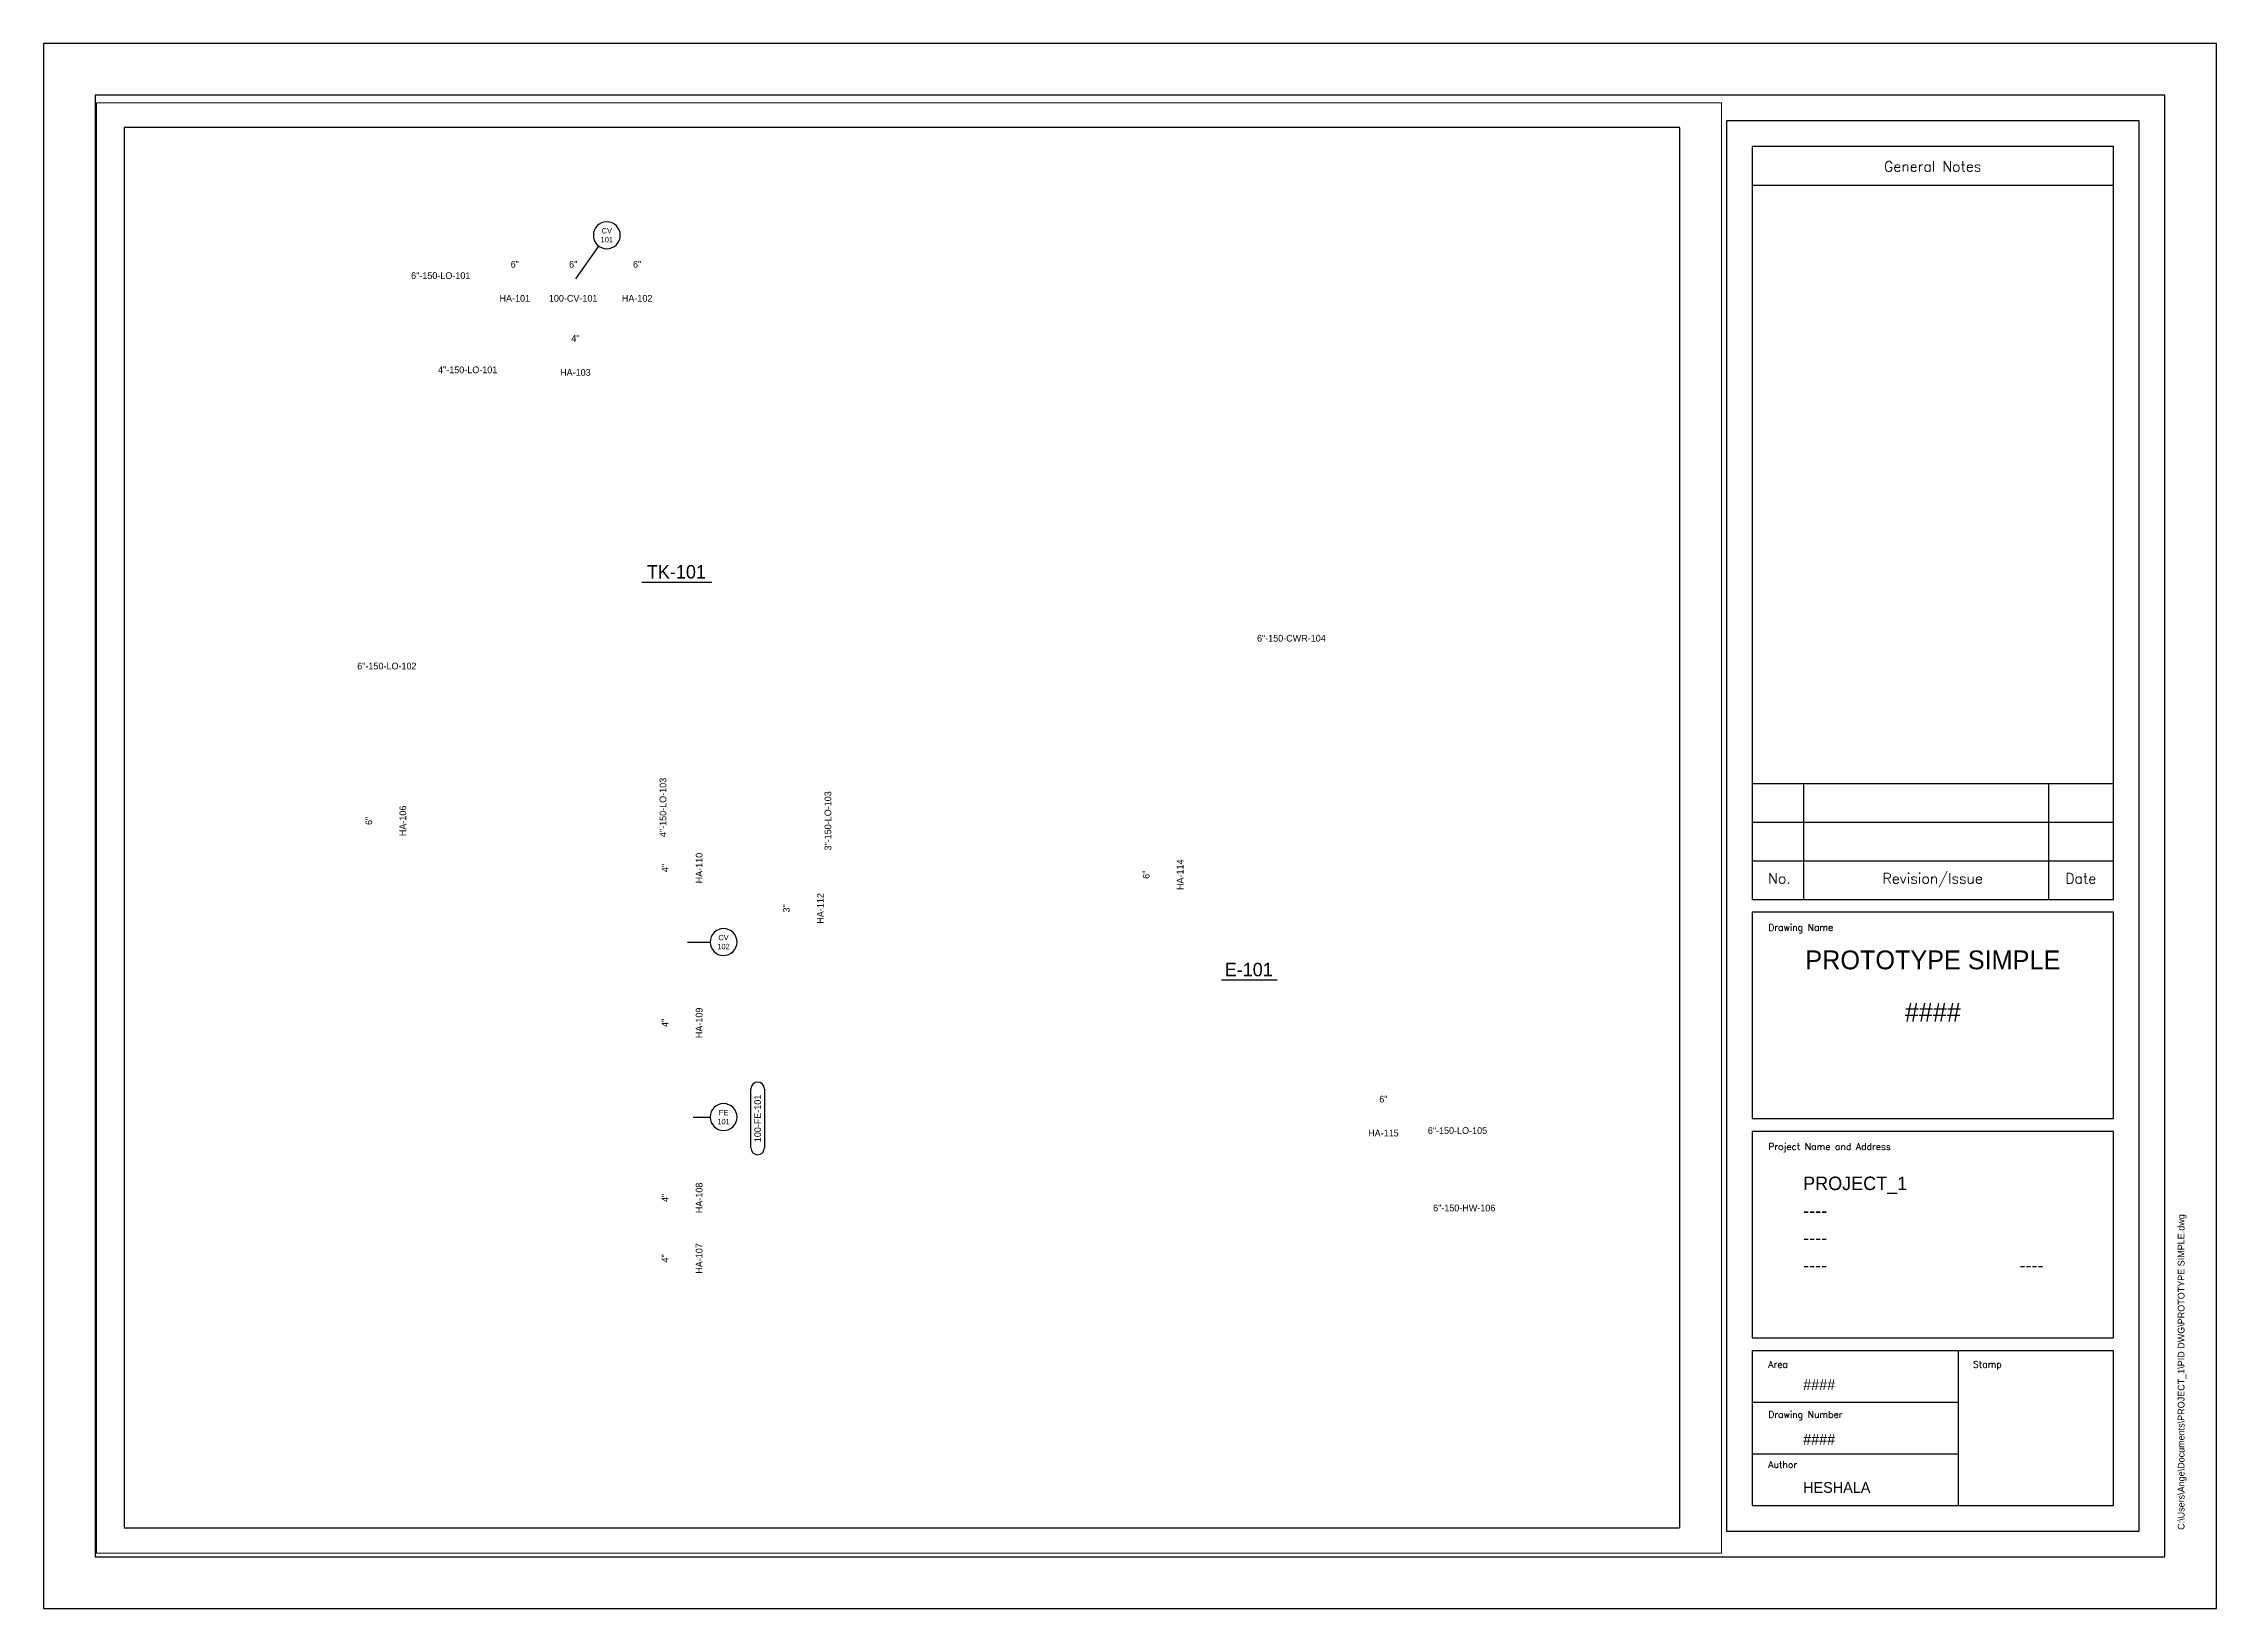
# Paper-space layout 'PID ISO A1 Title Block' of a CAD drawing. Header units: millimetres. Extents: x 0 to 807, y 0 to 581.
# The model-space entities are those that its viewports show. They can reach past a viewport. Long polylines and large blocks are cut down to what shows.
import ezdxf
from ezdxf.enums import TextEntityAlignment as Align

# ---------------------------------------------------------------- set-up
doc = ezdxf.new("R2010")
doc.units = ezdxf.units.MM
doc.linetypes.add('HIDDEN2', pattern=[0.1875, 0.125, -0.0625])
for name, color, linetype in [('Instrument', 40, 'Continuous'), ('Text', 7, 'Continuous'), ('Title Block', 7, 'Continuous')]:
    doc.layers.add(name, color=color, linetype=linetype)
doc.layers.add('no plot', color=41, linetype='HIDDEN2', plot=False)
doc.styles.add('Roman', font='romans')
doc.dimstyles.new('ISO-25', dxfattribs={"dimtxt": 2.5, "dimasz": 2.5, "dimexe": 1.25, "dimexo": 0.625, "dimtad": 1, "dimtxsty": 'Standard', "dimcen": 2.5, "dimadec": 0, "dimazin": 0, "dimtfac": 1, "dimtmove": 0, "dimatfit": 3, "dimfxl": 1, "dimarcsym": 0})

# ---------------------------------------------------------------- blocks, each defined once
blk = doc.blocks.new('PID ISO A1 titleblock')
for p, q in [((806.83, 581.21), (0, 581.21)), ((0, 581.21), (0, 0)), ((806.83, 0), (806.83, 581.21)), ((787.68, 562.06), (19.15, 562.06)), ((19.15, 562.06), (19.15, 19.15)), ((787.68, 19.15), (787.68, 562.06)), ((778.1, 552.48), (624.89, 552.48)), ((624.89, 552.48), (624.89, 28.73)), ((778.1, 28.73), (778.1, 552.48)), ((768.52, 542.91), (634.46, 542.91)), ((634.46, 542.91), (634.46, 263.33)), ((768.52, 263.33), (768.52, 542.91)), ((634.46, 528.54), (768.52, 528.54)), ((634.46, 306.43), (768.52, 306.43)), ((653.61, 263.33), (653.61, 306.43)), ((744.58, 263.33), (744.58, 306.43)), ((634.46, 292.06), (768.52, 292.06)), ((634.46, 277.7), (768.52, 277.7)), ((634.46, 263.33), (768.52, 263.33)), ((768.52, 258.55), (634.46, 258.55)), ((634.46, 258.55), (634.46, 181.94)), ((768.52, 181.94), (768.52, 258.55)), ((634.46, 181.94), (768.52, 181.94)), ((768.52, 177.15), (634.46, 177.15)), ((634.46, 177.15), (634.46, 100.55)), ((768.52, 100.55), (768.52, 177.15)), ((634.46, 100.55), (768.52, 100.55)), ((768.52, 95.76), (634.46, 95.76)), ((634.46, 95.76), (634.46, 38.3)), ((711.07, 38.3), (711.07, 95.76)), ((768.52, 38.3), (768.52, 95.76)), ((634.46, 76.61), (711.07, 76.61)), ((634.46, 57.45), (711.07, 57.45)), ((634.46, 38.3), (768.52, 38.3)), ((624.89, 28.73), (778.1, 28.73)), ((19.15, 19.15), (787.68, 19.15)), ((0, 0), (806.83, 0))]:
    blk.add_line(p, q)
at = {"style": 'Roman'}
for s, height, p in [('General Notes', 3.8303, (701.43, 535.55)), ('No.', 3.83, (644.56, 271.13)), ('Revision/Issue', 3.8303, (701.43, 271.13)), ('Date', 3.83, (756.41, 271.13))]:
    blk.add_text(s, height=height, dxfattribs=at).set_placement(p, align=Align.MIDDLE_CENTER)
for s, height, p in [('Drawing Name', 2.4897, (640.42, 251.69)), ('Project Name and Address', 2.4897, (640.42, 170.3)), ('Area', 2.49, (640.42, 89.42)), ('Stamp', 2.49, (716.43, 89.42)), ('Drawing Number', 2.4897, (640.42, 70.82)), ('Author', 2.49, (640.42, 52.21))]:
    blk.add_text(s, height=height, dxfattribs=at).set_placement(p)
blk = doc.blocks.new('*U7')
at = {"color": 0, "linetype": 'ByBlock', "lineweight": -3}
blk.add_line((-0.511, -0.152), (0.528, -0.152), dxfattribs=at)
at = {"color": 0, "linetype": 'ByBlock', "lineweight": -2}
blk.add_attdef('#(Equipment.Tag)', text='', height=0.2, dxfattribs=at).set_placement((0, 0), align=Align.MIDDLE)
blk = doc.blocks.new('Pipeline Tag_block')
at = {"color": 0, "linetype": 'ByBlock', "lineweight": -2}
blk.add_attdef('#(TargetObject.Tag)', text='', height=0.1, dxfattribs=at).set_placement((0, 0), align=Align.MIDDLE_CENTER)
blk = doc.blocks.new('Valve Label_block')
at = {"color": 0, "linetype": 'ByBlock', "lineweight": -2}
blk.add_attdef('#(TargetObject.Size)', text='', height=0.1, dxfattribs=at).set_placement((0, 0.1875), align=Align.BOTTOM_CENTER)
blk.add_attdef('#(TargetObject.Tag)', text='', height=0.1, dxfattribs=at).set_placement((0, -0.1875), align=Align.TOP_CENTER)
blk = doc.blocks.new('*U41')
at = {"color": 0, "linetype": 'ByBlock', "lineweight": -2}
for start, end in [(0, 180), (180, 0)]:
    blk.add_arc((0, 0), 0.25, start, end, dxfattribs=at)
blk.add_wipeout([(-0.12, 0.149), (0.125, 0.151), (0.125, 0.024), (-0.12, 0.024)], dxfattribs=at)
blk.add_wipeout([(-0.118, -0.024), (0.122, -0.024), (0.122, -0.155), (-0.118, -0.155)], dxfattribs=at)
for tag, p in [('#(TargetObject.Type)', (0, 0.083)), ('#(TargetObject.LoopNumber)', (0, -0.083))]:
    blk.add_attdef(tag, text='', height=0.1, dxfattribs=at).set_placement(p, align=Align.MIDDLE_CENTER)
blk = doc.blocks.new('*U44')
at = {"color": 0, "linetype": 'ByBlock', "lineweight": -2}
for p, q in [((-0.458, 0.093), (-0.021, 0.093)), ((-0.021, 0.093), (0.42, 0.093)), ((0.42, -0.108), (-0.458, -0.108))]:
    blk.add_line(p, q, dxfattribs=at)
for centre, start, end in [((-0.458, -0.007), 90, 270), ((0.42, -0.007), 270, 90)]:
    blk.add_arc(centre, 0.1, start, end, dxfattribs=at)
blk.add_attdef('#(TargetObject.Tag)', text='', height=0.1, dxfattribs=at).set_placement((-0.02, -0.057), align=Align.CENTER)
blk = doc.blocks.new('*U45')
at = {"color": 0, "linetype": 'ByBlock', "lineweight": -2}
for start, end in [(0, 180), (180, 0)]:
    blk.add_arc((0, 0), 0.25, start, end, dxfattribs=at)
blk.add_wipeout([(-0.102, 0.149), (0.107, 0.151), (0.107, 0.024), (-0.102, 0.024)], dxfattribs=at)
blk.add_wipeout([(-0.118, -0.024), (0.122, -0.024), (0.122, -0.155), (-0.118, -0.155)], dxfattribs=at)
for tag, p in [('#(TargetObject.Type)', (0, 0.083)), ('#(TargetObject.LoopNumber)', (0, -0.083))]:
    blk.add_attdef(tag, text='', height=0.1, dxfattribs=at).set_placement(p, align=Align.MIDDLE_CENTER)
blk = doc.blocks.new('*U46')
at = {"color": 0, "linetype": 'ByBlock', "lineweight": -2}
for start, end in [(0, 180), (180, 0)]:
    blk.add_arc((0, 0), 0.25, start, end, dxfattribs=at)
blk.add_wipeout([(-0.12, 0.149), (0.125, 0.151), (0.125, 0.024), (-0.12, 0.024)], dxfattribs=at)
blk.add_wipeout([(-0.136, -0.024), (0.14, -0.024), (0.14, -0.155), (-0.136, -0.155)], dxfattribs=at)
for tag, p in [('#(TargetObject.Type)', (0, 0.083)), ('#(TargetObject.LoopNumber)', (0, -0.083))]:
    blk.add_attdef(tag, text='', height=0.1, dxfattribs=at).set_placement(p, align=Align.MIDDLE_CENTER)
blk = doc.blocks.new('*U47')
at = {"color": 0, "linetype": 'ByBlock', "lineweight": -3}
blk.add_line((-0.404, -0.152), (0.42, -0.152), dxfattribs=at)
at = {"color": 0, "linetype": 'ByBlock', "lineweight": -2}
blk.add_attdef('#(Equipment.Tag)', text='', height=0.2, dxfattribs=at).set_placement((0, 0), align=Align.MIDDLE)

msp = doc.modelspace()

# ---------------------------------------------------------------- linework, layer by layer
at = {"layer": 'no plot'}
msp.add_lwpolyline([(0, 0), (577.5, 0), (577.5, 520), (0, 520)], close=True, dxfattribs=at)

# ---------------------------------------------------------------- block references
at = {"layer": 'Text', "xscale": 25, "yscale": 25, "zscale": 25}
for name, p, values in [('Valve Label_block', (145, 462.5), {'#(TargetObject.Size)': '6"', '#(TargetObject.Tag)': 'HA-101'}), ('Valve Label_block', (166.67, 462.5), {'#(TargetObject.Size)': '6"', '#(TargetObject.Tag)': '100-CV-101'}), ('Valve Label_block', (190.42, 462.5), {'#(TargetObject.Size)': '6"', '#(TargetObject.Tag)': 'HA-102'}), ('Pipeline Tag_block', (117.5, 465), {'#(TargetObject.Tag)': '6"-150-LO-101'}), ('Valve Label_block', (167.5, 435), {'#(TargetObject.Size)': '4"', '#(TargetObject.Tag)': 'HA-103'}), ('Pipeline Tag_block', (127.5, 430), {'#(TargetObject.Tag)': '4"-150-LO-101'}), ('*U7', (205, 355), {'#(Equipment.Tag)': 'TK-101'}), ('Pipeline Tag_block', (433.33, 330.34), {'#(TargetObject.Tag)': '6"-150-CWR-104'}), ('Pipeline Tag_block', (97.5, 320), {'#(TargetObject.Tag)': '6"-150-LO-102'}), ('*U47', (417.5, 207.3), {'#(Equipment.Tag)': 'E-101'}), ('Valve Label_block', (467.5, 152.5), {'#(TargetObject.Size)': '6"', '#(TargetObject.Tag)': 'HA-115'}), ('Pipeline Tag_block', (495, 147.5), {'#(TargetObject.Tag)': '6"-150-LO-105'}), ('Pipeline Tag_block', (497.5, 118.75), {'#(TargetObject.Tag)': '6"-150-HW-106'})]:
    msp.add_blockref(name, p, dxfattribs=at).add_auto_attribs(values)
at = {"layer": 'Text', "xscale": 25, "yscale": 25, "zscale": 25, "rotation": 90}
for name, p, values in [('Pipeline Tag_block', (200, 267.5), {'#(TargetObject.Tag)': '4"-150-LO-103'}), ('Valve Label_block', (97.5, 262.5), {'#(TargetObject.Size)': '6"', '#(TargetObject.Tag)': 'HA-106'}), ('Pipeline Tag_block', (261.25, 262.5), {'#(TargetObject.Tag)': '3"-150-LO-103'}), ('Valve Label_block', (207.5, 245), {'#(TargetObject.Size)': '4"', '#(TargetObject.Tag)': 'HA-110'}), ('Valve Label_block', (386.11, 242.5), {'#(TargetObject.Size)': '6"', '#(TargetObject.Tag)': 'HA-114'}), ('Valve Label_block', (252.5, 230), {'#(TargetObject.Size)': '3"', '#(TargetObject.Tag)': 'HA-112'}), ('Valve Label_block', (207.5, 187.5), {'#(TargetObject.Size)': '4"', '#(TargetObject.Tag)': 'HA-109'}), ('*U44', (235, 152.5), {'#(TargetObject.Tag)': '100-FE-101'}), ('Valve Label_block', (207.5, 122.5), {'#(TargetObject.Size)': '4"', '#(TargetObject.Tag)': 'HA-108'}), ('Valve Label_block', (207.5, 100), {'#(TargetObject.Size)': '4"', '#(TargetObject.Tag)': 'HA-107'})]:
    msp.add_blockref(name, p, dxfattribs=at).add_auto_attribs(values)

# ---------------------------------------------------------------- next in the draw order: block references
at = {"layer": 'Instrument', "linetype": 'ByBlock', "xscale": 20, "yscale": 20, "zscale": 20}
for name, p, values in [('*U41', (179.17, 480), {'#(TargetObject.Type)': 'CV', '#(TargetObject.LoopNumber)': '101'}), ('*U46', (222.5, 217.5), {'#(TargetObject.Type)': 'CV', '#(TargetObject.LoopNumber)': '102'}), ('*U45', (222.5, 152.5), {'#(TargetObject.Type)': 'FE', '#(TargetObject.LoopNumber)': '101'})]:
    msp.add_blockref(name, p, dxfattribs=at).add_auto_attribs(values)

# ---------------------------------------------------------------- next in the draw order: leaders
at = {"layer": 'Instrument', "linetype": 'ByBlock', "has_arrowhead": 0}
for points in [[(167.64, 463.86), (176.26, 475.93)], [(209.17, 217.5), (217.5, 217.5)], [(211.25, 152.5), (217.5, 152.5)]]:
    msp.add_leader(points, dimstyle='ISO-25', dxfattribs=at)

psp = doc.layouts.new('PID ISO A1 Title Block')

# ---------------------------------------------------------------- block references
psp.add_blockref('PID ISO A1 titleblock', (0, 0))

# ---------------------------------------------------------------- texts
at = {"insert": (792.43, 29.21), "char_height": 2.5, "attachment_point": 1, "rotation": 90}
psp.add_mtext('C:\\\\Users\\\\Ange\\\\Documents\\\\PROJECT_1\\\\PID DWG\\\\PROTOTYPE SIMPLE.dwg', dxfattribs=at)
at = {"layer": 'Title Block'}
for s, insert, char_height, attachment_point in [('PROTOTYPE SIMPLE', (701.49, 244.39), 7, 2), ('PROJECT_1', (653.34, 160.41), 5, 1), ('----', (653.34, 150.28), 5, 1), ('----', (653.34, 140.16), 5, 1), ('----', (653.34, 130.03), 5, 1), ('----', (733.69, 130.03), 5, 1), ('####', (653.34, 85.11), 4, 1), ('####', (653.34, 64.85), 4, 1), ('HESHALA', (653.34, 46.96), 4, 1)]:
    psp.add_mtext(s, dxfattribs=dict(at, insert=insert, char_height=char_height, attachment_point=attachment_point))
at = {"layer": 'Title Block', "insert": (701.49, 224.96), "char_height": 7, "width": 88.204, "attachment_point": 2}
psp.add_mtext('####', dxfattribs=at)

# ---------------------------------------------------------------- viewports
at = {"layer": '0', "color": 5}
psp.add_viewport(center=(321.37, 289.84), size=(603.25, 538.6526), view_center_point=(291.37, 259.84), view_height=538.6526, dxfattribs=at)

doc.saveas('drawing.dxf')
